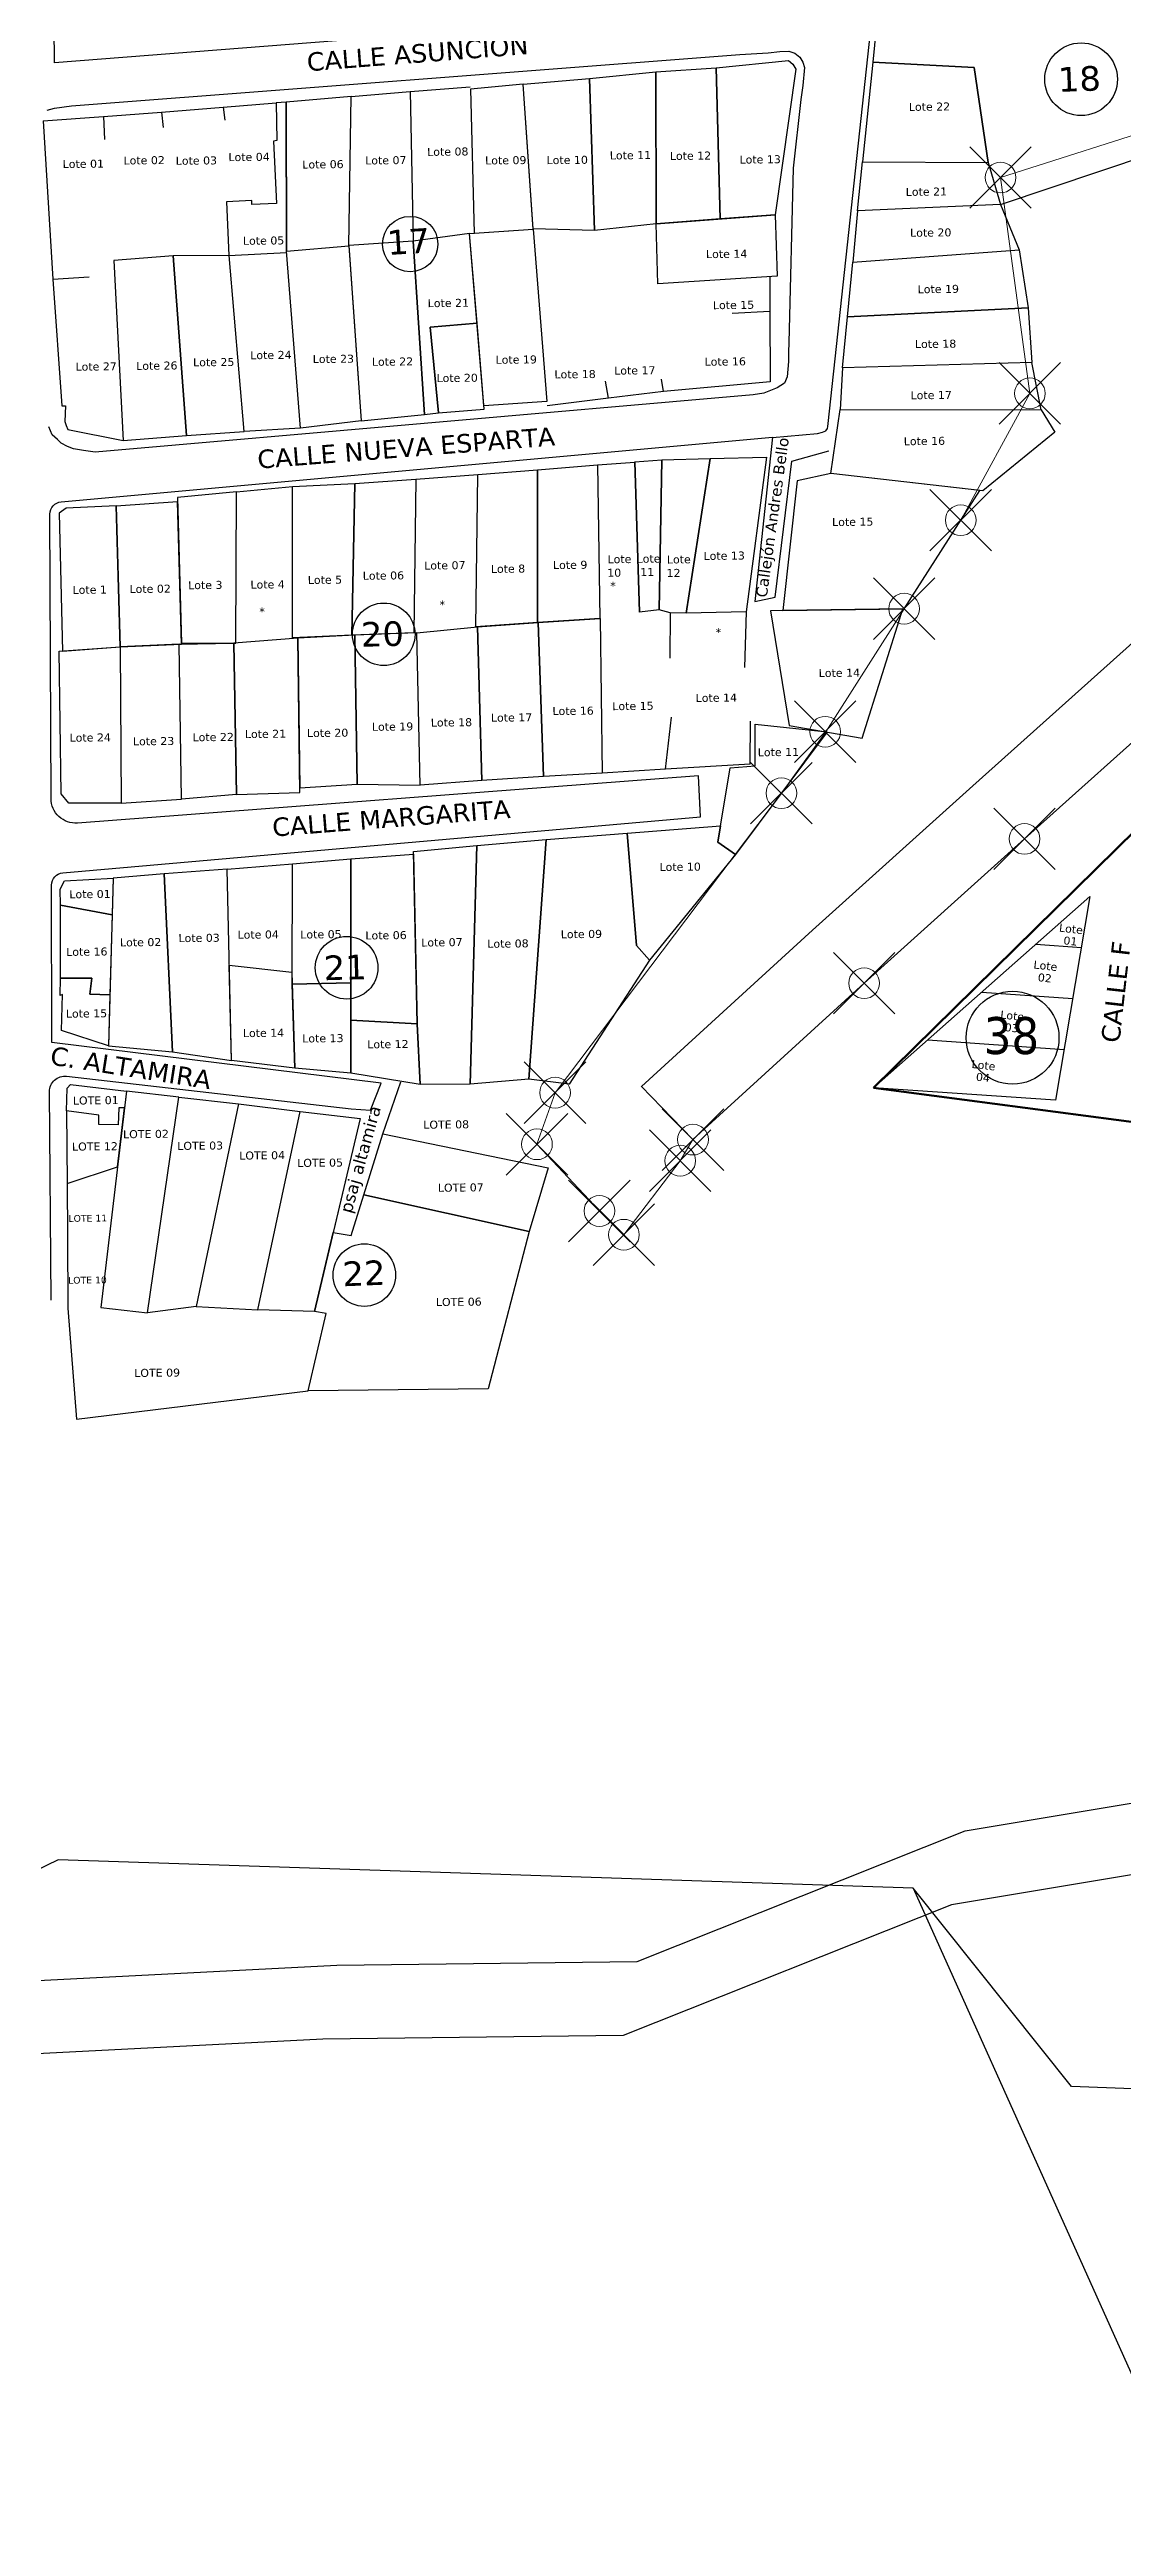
# Model space of a CAD drawing. Header units: metres. Extents: x 2 to 659295185, y -28 to 1124222152.
# Drawn here: x 659988.6 to 660163.1, y 1123626.6 to 1124026.7 of the extents above; entities that cross this region are included whole.
import ezdxf
from ezdxf.enums import TextEntityAlignment as Align

# ---------------------------------------------------------------- set-up
doc = ezdxf.new("R2010")
doc.units = ezdxf.units.M
doc.header["$MEASUREMENT"] = 0
doc.header["$PDMODE"] = 35
doc.header["$PDSIZE"] = 5
doc.layers.get('0').update_dxf_attribs({"linetype": 'CONTINUOUS'})
for name, color, linetype in [('CALLES', 1, 'CONTINUOUS'), ('División Parroquial', 130, 'CONTINUOUS'), ('MANZANA', 30, 'CONTINUOUS'), ('Numero de manzana', 6, 'CONTINUOUS'), ('PARCELA SL', 1, 'CONTINUOUS'), ('Parcelas', 140, 'CONTINUOUS'), ('texto', 255, 'CONTINUOUS')]:
    doc.layers.add(name, color=color, linetype=linetype)
doc.styles.add('ROMAN', font='verdana.ttf')
doc.styles.get("Standard").update_dxf_attribs({"font": 'tahoma.ttf'})

msp = doc.modelspace()

# ---------------------------------------------------------------- linework, layer by layer
at = {"color": 40, "lineweight": 70, "true_color": 0xf8d731}
for p, q in [((660122.6261, 1123857.9904), (660421.103, 1124151.5513)), ((660508, 1123807), (660122.6261, 1123857.9904))]:
    msp.add_line(p, q, dxfattribs=at)
at = {"layer": 'División Parroquial', "color": 1, "flags": 128}
for points in [[(659490.4773, 1123591.9806), (659581.33, 1123638.0713), (659633.1221, 1123653.5881), (659660.3664, 1123677.0533), (659699.7403, 1123679.3629), (659736.8054, 1123635.3918), (659787.7647, 1123656.2176), (659841.0411, 1123665.4757), (659904.5671, 1123706.8073), (659956.0788, 1123711.3464), (660035.3544, 1123715.3855), (660084.1863, 1123715.9954), (660137.5287, 1123737.2311), (660193.1221, 1123746.4892), (660251.0245, 1123737.2311), (660313.5692, 1123730.2925), (660359.8943, 1123730.2925), (660415.4878, 1123718.7149), (660478.8571, 1123664.8658), (660541.9791, 1123647.2094), (660568.3658, 1123600.6689)], [(660566.1134, 1123588.6674), (660539.7267, 1123635.208), (660476.6047, 1123652.8644), (660413.2354, 1123706.7134), (660357.6419, 1123718.291), (660311.3168, 1123718.291), (660248.7721, 1123725.2296), (660190.8697, 1123734.4878), (660135.2763, 1123725.2296), (660081.9339, 1123703.994), (660033.102, 1123703.3841), (659953.8265, 1123699.3449), (659902.3147, 1123694.8058), (659838.7887, 1123653.4742), (659785.5123, 1123644.2161), (659734.553, 1123623.3904), (659697.4879, 1123667.3614), (659658.114, 1123665.0519), (659630.8697, 1123641.5867), (659579.0776, 1123626.0698)]]:
    msp.add_lwpolyline(points, dxfattribs=at)
at = {"layer": 'MANZANA', "linetype": 'Continuous'}
for points in [[(660012.3534, 1124076.2004), (659989.179, 1124075.59), (659989.808, 1124128.89), (659992.925, 1124132.66), (659997.469, 1124134.28), (660123.978, 1124119.442), (660115.167, 1124034.343), (659989.486, 1124024.534), (659989.047, 1124071.53), (660020.4571, 1124070.1781)], [(660106.184, 1123963.6339), (660113.5075, 1123964.2962), (660114.3387, 1123964.5242), (660114.8602, 1123964.7196), (660115.121, 1123965.1105), (660115.1699, 1123965.4362), (660115.2188, 1123965.941), (660131.0549, 1124112.1595), (660132.0394, 1124113.4807), (660132.8597, 1124114.3549), (660133.7892, 1124114.8467), (660135.4843, 1124115.2838), (660143.0303, 1124114.6281), (660227.0447, 1124107.2109), (660228.8334, 1124107.0166), (660229.7666, 1124106.5892), (660230.1943, 1124105.9675), (660230.5054, 1124104.9572), (660230.3887, 1124103.0144), (660230.1857, 1124100.3794), (660223.0441, 1124051.7679), (660228.088, 1124052.2891), (660235.4379, 1124105.4836), (660235.8421, 1124106.0405)], [(659988.2872, 1124016.8339), (659989.5003, 1124017.1613), (659992.2269, 1124017.5438), (660100.8761, 1124025.877), (660105.4784, 1124026.1755), (660107.3592, 1124026.348), (660108.8616, 1124026.4346), (660109.8409, 1124026.0739), (660110.6612, 1124025.4452), (660111.1217, 1124024.6272), (660111.3786, 1124023.7404), (660111.1404, 1124020.8625), (660110.7939, 1124018.5688), (660109.5787, 1124007.4153), (660108.834, 1123979.0078), (660108.7669, 1123977.5612), (660108.7911, 1123976.012), (660108.5815, 1123973.5279), (660108.138, 1123972.4542), (660106.9378, 1123971.7213), (660106.9378, 1123971.7213), (660106.1502, 1123971.3969), (660104.8013, 1123970.8697), (660103.0717, 1123970.5728), (659996.0601, 1123961.2445), (659994.169, 1123961.5565), (659992.5549, 1123961.8224), (659991.57, 1123962.1585), (659990.5369, 1123962.7346), (659989.9584, 1123963.2994), (659989.1059, 1123964.0615), (659988.5675, 1123965.3617)]]:
    msp.add_lwpolyline(points, dxfattribs=at)
msp.add_lwpolyline([(659988.938, 1123823.457), (659988.6602, 1123857.3574, -0.45046031), (659991.4443, 1123859.8617), (660037.715, 1123854.566), (660040.828, 1123854.319), (660042.596, 1123858.725), (659989.039, 1123865.326), (659988.9905, 1123890.9115, -0.38931516), (659990.8154, 1123892.9077), (660094.493, 1123902.018), (660094.145, 1123908.653), (659993.213, 1123900.999, -0.43542327), (659988.9106, 1123904.9723), (659988.734, 1123951.1907, -0.38898616), (659990.5528, 1123953.1901), (660106.192, 1123963.709), (660103.347, 1123936.982), (660106.619, 1123937.699), (660109.362, 1123959.799), (660115.3349, 1123961.4796), (660115.3349, 1123961.4796)], format="xyb", dxfattribs=at)
at = {"layer": 'MANZANA'}
for points in [[(660600.9547, 1123533.8443), (660603.93, 1123591.7022), (660566.1975, 1123610.1082), (660520.1823, 1123647.8407), (660466.8046, 1123664.4062), (660362.8102, 1123711.3417), (660321.3965, 1123706.7402), (660299.3092, 1123690.1747), (660154.8214, 1123695.6966), (660129.0529, 1123727.9072), (659990.0869, 1123732.5087), (659929.3468, 1123703.059), (659870.4473, 1123693.856), (659750.8077, 1123654.2829), (659725.0392, 1123661.6453), (659644.0524, 1123668.0874), (659623.8057, 1123645.0798), (659624.726, 1123592.6225)], [(660129.0529, 1123727.9072), (660205.6042, 1123557.6481)]]:
    msp.add_lwpolyline(points, dxfattribs=at)
at = {"layer": 'Numero de manzana', "lineweight": -2}
for centre, radius in [((660156.3598, 1124021.8615), 5.9046), ((660047.2933, 1123995.0724), 4.5001), ((660042.9992, 1123931.6635), 5.0859), ((660036.9556, 1123877.4796), 5.0859), ((660145.2222, 1123866.1132), 7.5417), ((660039.8395, 1123827.547), 5.0859)]:
    msp.add_circle(centre, radius, dxfattribs=at)
at = {"layer": 'PARCELA SL', "color": 1, "linetype": 'Continuous'}
for p, q in [((660006.8912, 1124016.4964), (660016.9081, 1124017.3121)), ((660016.9081, 1124017.3121), (660025.4986, 1124018.0249)), ((660016.9081, 1124017.3121), (660017.1448, 1124015.2281)), ((660047.3023, 1124019.8489), (660057.0507, 1124020.6347)), ((659987.6114, 1124015.1043), (659997.4667, 1124015.8036)), ((659987.6114, 1124015.1043), (659989.2144, 1123989.3942)), ((659997.4667, 1124015.8036), (660006.8912, 1124016.4964)), ((659997.4667, 1124015.8036), (659997.5832, 1124012.0838)), ((660006.8912, 1124016.4964), (660007.1244, 1124013.9981)), ((660143.2617, 1124001.4967), (660146.2951, 1123994.1184)), ((660120.0129, 1124000.5035), (660119.2684, 1123992.1265)), ((659989.2144, 1123989.3942), (659995.1226, 1123989.7628)), ((659989.2144, 1123989.3942), (659990.6642, 1123968.7952)), ((660105.7829, 1123989.766), (660105.7354, 1123984.1362)), ((660105.7354, 1123984.1362), (660099.6407, 1123983.7873)), ((660105.7354, 1123984.1362), (660105.8049, 1123972.6865)), ((660079.5534, 1123970.0159), (660069.5489, 1123968.7849)), ((660079.5534, 1123970.0159), (660079.0622, 1123972.7851)), ((660088.4662, 1123971.1125), (660079.5534, 1123970.0159)), ((660088.4662, 1123971.1125), (660088.1434, 1123973.1068)), ((660105.8049, 1123972.6865), (660088.4662, 1123971.1125)), ((659990.6642, 1123968.7952), (659991.2742, 1123968.7917)), ((659991.2742, 1123968.7917), (659991.1652, 1123966.2541)), ((659991.1652, 1123966.2541), (659991.3592, 1123965.5919)), ((659991.3592, 1123965.5919), (659991.626, 1123964.9556)), ((659991.626, 1123964.9556), (660000.6223, 1123963.1793)), ((660029.4738, 1123965.1634), (660020.3214, 1123964.5955)), ((660048.2005, 1123956.8946), (660058.2822, 1123957.651)), ((660077.7481, 1123959.2265), (660083.7947, 1123959.6299)), ((660083.7909, 1123959.6832), (660084.573, 1123935.2658)), ((660019.0403, 1123954.8101), (660028.1397, 1123955.6704)), ((660089.5495, 1123935.1448), (660089.5166, 1123927.8125)), ((660101.9172, 1123935.3126), (660101.6173, 1123926.2599)), ((660019.0643, 1123905.6491), (660018.6399, 1123930.2054)), ((660088.8172, 1123909.7493), (660089.7841, 1123918.2005)), ((660102.5718, 1123910.5849), (660102.5937, 1123917.541)), ((660088.8172, 1123909.7493), (660078.5261, 1123909.1241)), ((660102.5718, 1123910.5849), (660088.8172, 1123909.7493)), ((660017.5458, 1123893.5037), (660028.1598, 1123894.3786)), ((660042.854, 1123850.479), (660045.7811, 1123858.9686)), ((660019.3619, 1123855.3699), (660029.3834, 1123854.1123)), ((659991.5239, 1123842.4317), (659991.5778, 1123833.9319)), ((659991.5778, 1123833.9319), (659991.6525, 1123822.1721)), ((659991.6525, 1123822.1721), (659993.0359, 1123804.1251)), ((660012.5103, 1123822.435), (660022.5247, 1123821.9147)), ((659993.0359, 1123804.1251), (660030.6976, 1123808.7295))]:
    msp.add_line(p, q, dxfattribs=at)
at = {"layer": 'Parcelas', "lineweight": -2}
for p, q in [((660123.3902, 1124033.4709), (660122.4804, 1124024.6376)), ((660065.6876, 1124021.0396), (660076.4681, 1124021.9626)), ((660076.4681, 1124021.9626), (660087.2319, 1124023.0641)), ((660077.282, 1123997.256), (660076.4681, 1124021.9626)), ((660076.4681, 1124021.9626), (660077.282, 1123997.256)), ((660087.2319, 1124023.0641), (660097.0315, 1124023.6971)), ((660087.2708, 1123998.3641), (660087.2319, 1124023.0641)), ((660087.2319, 1124023.0641), (660087.2708, 1123998.3641)), ((660097.0315, 1124023.6971), (660097.6899, 1123999.166)), ((660097.0324, 1124023.6971), (660108.7696, 1124024.9122)), ((660097.6899, 1123999.166), (660097.0324, 1124023.6971)), ((660109.9819, 1124023.4871), (660106.6351, 1123999.8327)), ((660108.7696, 1124024.9122), (660109.5018, 1124024.3069)), ((660109.5018, 1124024.3069), (660109.9819, 1124023.4871)), ((660122.4804, 1124024.6376), (660120.806, 1124008.4641)), ((660122.4804, 1124024.6376), (660138.9575, 1124023.7684)), ((660138.9575, 1124023.7684), (660122.4804, 1124024.6376)), ((660138.9575, 1124023.7684), (660141.2556, 1124008.3386)), ((660141.2556, 1124008.3386), (660138.9575, 1124023.7684)), ((660027.1129, 1124018.1607), (660025.4986, 1124018.0249)), ((660025.4986, 1124018.0249), (660025.6365, 1124011.9064)), ((660037.6736, 1124019.0718), (660027.1129, 1124018.1607)), ((660027.1129, 1124018.1607), (660027.203, 1123993.9309)), ((660027.2038, 1123993.7109), (660027.1129, 1124018.1607)), ((660037.3388, 1123994.7641), (660037.6736, 1124019.0718)), ((660037.3399, 1123994.8441), (660037.6736, 1124019.0718)), ((660037.6736, 1124019.0718), (660047.3023, 1124019.8489)), ((660047.3023, 1124019.8489), (660047.7651, 1123995.5633)), ((660065.6876, 1124021.0396), (660057.0732, 1124020.2554)), ((660057.0732, 1124020.2554), (660057.6802, 1123996.8632)), ((660067.2862, 1123997.5439), (660065.6876, 1124021.0396)), ((660067.2889, 1123997.504), (660065.6876, 1124021.0396)), ((660025.6365, 1124011.9064), (660025.0725, 1124011.771)), ((660025.0725, 1124011.771), (660025.5633, 1124001.6629)), ((660143.2617, 1124001.4967), (660167.6667, 1124009.7101)), ((660120.0129, 1124000.5035), (660120.806, 1124008.4641)), ((660120.806, 1124008.4641), (660141.2556, 1124008.3386)), ((660120.806, 1124008.4641), (660141.2556, 1124008.3386)), ((660141.2556, 1124008.3386), (660143.2617, 1124001.4967)), ((660141.2556, 1124008.3386), (660143.2617, 1124001.4967)), ((660021.5464, 1124002.1717), (660017.4236, 1124001.9287)), ((660017.4236, 1124001.9287), (660017.8362, 1123993.2285)), ((660021.5486, 1124001.5317), (660021.5464, 1124002.1717)), ((660025.5633, 1124001.6629), (660021.5486, 1124001.5317)), ((660143.2617, 1124001.4967), (660120.0129, 1124000.5035)), ((660056.9621, 1123996.8123), (660067.2889, 1123997.504)), ((660057.6802, 1123996.8632), (660067.2889, 1123997.504)), ((660077.282, 1123997.256), (660067.2862, 1123997.5439)), ((660067.2889, 1123997.504), (660069.516, 1123969.4723)), ((660087.2708, 1123998.3641), (660077.282, 1123997.256)), ((660087.2708, 1123998.3641), (660106.6351, 1123999.8327)), ((660097.6899, 1123999.166), (660087.2708, 1123998.3641)), ((660087.5478, 1123988.638), (660087.2708, 1123998.3641)), ((660106.6351, 1123999.8327), (660097.6899, 1123999.166)), ((660106.6351, 1123999.8327), (660106.9307, 1123989.837)), ((660017.8362, 1123993.2285), (660027.2038, 1123993.7109)), ((660027.203, 1123993.9309), (660037.3388, 1123994.7641)), ((660027.203, 1123993.9309), (660037.3388, 1123994.7641)), ((660029.4738, 1123965.1634), (660027.203, 1123993.9309)), ((660037.3388, 1123994.7641), (660039.3346, 1123966.3341)), ((660047.7764, 1123995.5648), (660037.3399, 1123994.8441)), ((660047.7651, 1123995.5633), (660037.3399, 1123994.8441)), ((660037.3399, 1123994.8441), (660039.3346, 1123966.3341)), ((660056.9621, 1123996.8123), (660047.7764, 1123995.5648)), ((660049.622, 1123967.3752), (660047.7764, 1123995.5648)), ((660047.7764, 1123995.5648), (660049.622, 1123967.3752)), ((660058.1701, 1123982.2022), (660056.9621, 1123996.8123)), ((660059.2776, 1123968.8079), (660056.9621, 1123996.8123)), ((660119.2684, 1123992.1265), (660146.2951, 1123994.1184)), ((660146.2951, 1123994.1184), (660147.7405, 1123984.729)), ((660008.7557, 1123993.1455), (659999.1232, 1123992.4209)), ((659999.1232, 1123992.4209), (660000.6223, 1123963.1793)), ((660017.8553, 1123993.2295), (660008.7557, 1123993.1455)), ((660008.7557, 1123993.1455), (660010.9438, 1123963.9474)), ((660010.9438, 1123963.9474), (660008.7557, 1123993.1455)), ((660020.3214, 1123964.5955), (660017.8553, 1123993.2295)), ((660106.9307, 1123989.837), (660087.5478, 1123988.638)), ((660118.3983, 1123983.239), (660119.2684, 1123992.1265)), ((660050.5574, 1123981.5562), (660058.1701, 1123982.2022)), ((660058.1701, 1123982.2022), (660050.5574, 1123981.5562)), ((660051.8817, 1123967.6793), (660050.5574, 1123981.5562)), ((660050.5574, 1123981.5562), (660051.8817, 1123967.6793)), ((660059.3198, 1123968.2495), (660058.1701, 1123982.2022)), ((660117.5593, 1123974.9513), (660118.3983, 1123983.239)), ((660147.7405, 1123984.729), (660118.3983, 1123983.239)), ((660118.3983, 1123983.239), (660147.7405, 1123984.729)), ((660147.7405, 1123984.729), (660148.3474, 1123975.8096)), ((660117.5593, 1123974.9513), (660117.1859, 1123968.2017)), ((660148.3474, 1123975.8096), (660117.5593, 1123974.9513)), ((660148.3474, 1123975.8096), (660117.5593, 1123974.9513)), ((660149.8858, 1123968.1628), (660148.3474, 1123975.8096)), ((660069.516, 1123969.4723), (660059.2776, 1123968.8079)), ((660039.3346, 1123966.3341), (660029.4738, 1123965.1634)), ((660039.3346, 1123966.3341), (660049.622, 1123967.3752)), ((660049.622, 1123967.3752), (660051.8817, 1123967.6793)), ((660051.8817, 1123967.6793), (660059.3198, 1123968.2495)), ((660115.6595, 1123957.793), (660117.1859, 1123968.2017)), ((660117.1859, 1123968.2017), (660149.8858, 1123968.1628)), ((660117.1859, 1123968.2017), (660149.8858, 1123968.1628)), ((660149.8858, 1123968.1628), (660152.0971, 1123964.4983)), ((660000.6223, 1123963.1793), (660010.9438, 1123963.9474)), ((660010.9438, 1123963.9474), (660020.3214, 1123964.5955)), ((660152.0971, 1123964.4983), (660140.3986, 1123954.9666)), ((660057.9681, 1123932.853), (660058.2822, 1123957.651)), ((660058.2817, 1123957.6566), (660068.005, 1123958.378)), ((660068.005, 1123958.378), (660077.7481, 1123959.2265)), ((660068.0105, 1123933.598), (660068.005, 1123958.378)), ((660068.005, 1123958.378), (660068.0105, 1123933.598)), ((660077.7481, 1123959.2265), (660078.1096, 1123934.2491)), ((660083.7909, 1123959.6832), (660088.2282, 1123960.0187)), ((660084.573, 1123935.2658), (660083.7909, 1123959.6832)), ((660087.7933, 1123935.6225), (660088.2282, 1123960.0187)), ((660088.2282, 1123960.0187), (660087.7933, 1123935.6225)), ((660088.2282, 1123960.0187), (660096.0451, 1123960.2408)), ((660092.1493, 1123935.111), (660096.0451, 1123960.2408)), ((660096.0451, 1123960.2408), (660092.1493, 1123935.111)), ((660096.0451, 1123960.2408), (660105.1929, 1123960.44)), ((660105.1929, 1123960.44), (660101.9172, 1123935.3126)), ((660115.6595, 1123957.793), (660110.1799, 1123956.6289)), ((660140.3986, 1123954.9666), (660115.6595, 1123957.793)), ((660139.8819, 1123955.0256), (660115.6595, 1123957.793)), ((660019.0403, 1123954.8101), (660009.463, 1123953.9046)), ((660009.463, 1123953.9046), (660010.1365, 1123930.2242)), ((660018.9264, 1123930.2104), (660019.0403, 1123954.8101)), ((660028.1383, 1123931.0704), (660028.1397, 1123955.6704)), ((660028.1397, 1123955.6704), (660038.3083, 1123956.1525)), ((660037.7979, 1123931.5178), (660038.3083, 1123956.1525)), ((660038.3083, 1123956.1525), (660037.7979, 1123931.5178)), ((660038.3083, 1123956.1525), (660048.2005, 1123956.8946)), ((660048.2005, 1123956.8946), (660047.8912, 1123931.8865)), ((660110.1799, 1123956.6289), (660107.8561, 1123935.533)), ((660127.5839, 1123935.8267), (660139.8819, 1123955.0256)), ((659991.3924, 1123952.1555), (659990.2165, 1123951.3594)), ((659990.2165, 1123951.3594), (659990.7854, 1123928.9467)), ((659999.472, 1123952.5657), (659991.3924, 1123952.1555)), ((660000.1308, 1123929.6251), (659999.472, 1123952.5657)), ((660009.484, 1123953.1649), (659999.4778, 1123952.4758)), ((659999.4778, 1123952.4758), (660000.1308, 1123929.6251)), ((660010.1407, 1123930.0743), (660009.484, 1123953.1649)), ((660068.0105, 1123933.598), (660057.9681, 1123932.853)), ((660058.2377, 1123932.873), (660068.1007, 1123933.6038)), ((660078.1096, 1123934.2491), (660068.0105, 1123933.598)), ((660068.1007, 1123933.6038), (660078.1799, 1123934.2517)), ((660068.954, 1123908.5384), (660068.1007, 1123933.6038)), ((660068.1007, 1123933.6038), (660068.954, 1123908.5384)), ((660078.1799, 1123934.2517), (660078.5261, 1123909.1241)), ((660087.7933, 1123935.6225), (660084.573, 1123935.2658)), ((660089.5495, 1123935.1448), (660087.7933, 1123935.6225)), ((660092.1493, 1123935.111), (660089.5495, 1123935.1448)), ((660101.9172, 1123935.3126), (660092.1493, 1123935.111)), ((660107.8561, 1123935.533), (660105.8774, 1123935.4596)), ((660105.8774, 1123935.4596), (660108.9114, 1123916.825)), ((660107.8561, 1123935.533), (660127.5839, 1123935.8267)), ((660127.4039, 1123935.824), (660107.8561, 1123935.533)), ((660120.7917, 1123914.8097), (660127.4039, 1123935.824)), ((659990.2468, 1123928.9076), (660000.1308, 1123929.6251)), ((659990.7854, 1123928.9467), (660000.1308, 1123929.6251)), ((660009.7411, 1123930.0596), (660000.1307, 1123929.6284)), ((660000.1307, 1123929.6284), (660000.3079, 1123904.249)), ((660000.1308, 1123929.6251), (660010.1407, 1123930.0743)), ((660000.1308, 1123929.6251), (660000.308, 1123904.2458)), ((660009.7411, 1123930.0563), (660018.6399, 1123930.2054)), ((660010.1282, 1123904.8726), (660009.7411, 1123930.0596)), ((660010.1282, 1123904.8693), (660009.7411, 1123930.0563)), ((660010.1365, 1123930.2242), (660018.9264, 1123930.2104)), ((660029.0444, 1123931.0557), (660018.6399, 1123930.2054)), ((660018.6399, 1123930.2054), (660019.0643, 1123905.6491)), ((660018.6399, 1123930.2054), (660019.0643, 1123905.6491)), ((660037.7979, 1123931.5178), (660028.1383, 1123931.0704)), ((660038.2919, 1123931.5358), (660029.0444, 1123931.0557)), ((660029.339, 1123905.9774), (660029.0444, 1123931.0557)), ((660029.0444, 1123931.0557), (660029.3303, 1123906.7174)), ((660047.8912, 1123931.8865), (660037.7979, 1123931.5178)), ((660048.3852, 1123931.9046), (660038.2919, 1123931.5358)), ((660038.2919, 1123931.5358), (660038.6829, 1123907.2889)), ((660038.6829, 1123907.2889), (660038.2919, 1123931.5358)), ((660048.3852, 1123931.9046), (660058.2377, 1123932.873)), ((660048.9421, 1123907.1608), (660048.3852, 1123931.9046)), ((660048.9421, 1123907.1608), (660048.3852, 1123931.9046)), ((660058.9223, 1123907.9324), (660058.2377, 1123932.873)), ((660058.2377, 1123932.873), (660058.9223, 1123907.9324)), ((659990.5464, 1123905.7295), (659990.2468, 1123928.9076)), ((660115.0843, 1123915.7976), (660100.2001, 1123895.8857)), ((660103.348, 1123910.2697), (660103.3531, 1123917.0697)), ((660103.3531, 1123917.0697), (660115.0843, 1123915.7976)), ((660108.9114, 1123916.825), (660120.7917, 1123914.8097)), ((660097.3203, 1123897.8748), (660099.2988, 1123909.9741)), ((660099.2988, 1123909.9741), (660103.348, 1123910.2697)), ((659991.8281, 1123904.2071), (659990.5464, 1123905.7295)), ((660019.0643, 1123905.6491), (660010.1282, 1123904.8693)), ((660019.0643, 1123905.6491), (660029.339, 1123905.9774)), ((660029.3303, 1123906.7174), (660038.6829, 1123907.2889)), ((660038.6829, 1123907.2889), (660048.9421, 1123907.1608)), ((660058.9223, 1123907.9324), (660048.9421, 1123907.1608)), ((660068.954, 1123908.5384), (660058.9223, 1123907.9324)), ((660078.5261, 1123909.1241), (660068.954, 1123908.5384)), ((660000.308, 1123904.2458), (659991.8281, 1123904.2071)), ((660000.3079, 1123904.249), (660010.1282, 1123904.8726)), ((660047.8078, 1123896.3526), (660058.1279, 1123897.3687)), ((660057.0342, 1123858.5841), (660058.1279, 1123897.3687)), ((660058.1279, 1123897.3687), (660057.0342, 1123858.5841)), ((660058.1279, 1123897.3687), (660069.3791, 1123898.3043)), ((660066.6009, 1123859.3833), (660069.3791, 1123898.3043)), ((660069.3791, 1123898.3043), (660066.6009, 1123859.3833)), ((660069.3791, 1123898.3043), (660082.549, 1123899.3326)), ((660082.549, 1123899.3326), (660097.7528, 1123900.5197)), ((660084.099, 1123881.0983), (660082.549, 1123899.3326)), ((660082.549, 1123899.3326), (660084.099, 1123881.0983)), ((660097.7528, 1123900.5197), (660097.3203, 1123897.8748)), ((660097.3203, 1123897.8748), (660100.2001, 1123895.8857)), ((660100.2001, 1123895.8857), (660097.3203, 1123897.8748)), ((660017.5458, 1123893.5037), (660007.2845, 1123892.7358)), ((660018.222, 1123862.4111), (660017.5458, 1123893.5037)), ((660028.1355, 1123874.8186), (660028.1598, 1123894.3786)), ((660028.1598, 1123894.3786), (660037.6454, 1123895.1871)), ((660037.6454, 1123895.1871), (660047.8166, 1123895.9527)), ((660037.6454, 1123895.1871), (660037.673, 1123875.0371)), ((660037.673, 1123875.0371), (660037.6454, 1123895.1871)), ((660048.4558, 1123868.37), (660047.8078, 1123896.3526)), ((660047.8166, 1123895.9527), (660048.4558, 1123868.37)), ((660100.2001, 1123895.8857), (660086.2216, 1123878.7037)), ((659990.4214, 1123890.2668), (659991.0749, 1123891.6059)), ((659990.4392, 1123887.666), (659990.4214, 1123890.2668)), ((659991.0749, 1123891.6059), (659999.0116, 1123892.0656)), ((659999.0116, 1123892.0656), (659998.2703, 1123864.7757)), ((659999.0116, 1123892.0656), (659998.8487, 1123886.0678)), ((660007.2845, 1123892.7358), (659999.0116, 1123892.0656)), ((660008.6783, 1123863.8394), (660007.2845, 1123892.7358)), ((660007.2845, 1123892.7358), (660008.6783, 1123863.8394)), ((659990.4623, 1123875.7861), (659990.4392, 1123887.666)), ((659990.4392, 1123887.666), (659998.8487, 1123886.0678)), ((659998.8487, 1123886.0678), (659990.4392, 1123887.666)), ((659998.8487, 1123886.0678), (659998.4957, 1123873.0726)), ((660017.885, 1123877.9074), (660028.0736, 1123876.7876)), ((660018.222, 1123862.4111), (660017.885, 1123877.9074)), ((660086.2216, 1123878.7037), (660073.1619, 1123858.5799)), ((660086.2216, 1123878.7037), (660084.099, 1123881.0983)), ((660084.099, 1123881.0983), (660086.2216, 1123878.7037)), ((659990.3832, 1123872.9472), (659990.4623, 1123875.7861)), ((659990.4623, 1123875.7861), (659995.5223, 1123875.8035)), ((659995.5223, 1123875.8035), (659990.4623, 1123875.7861)), ((659995.5223, 1123875.8035), (659995.2286, 1123873.2101)), ((659995.2286, 1123873.2101), (659995.5223, 1123875.8035)), ((659995.2286, 1123873.2101), (659998.4957, 1123873.0726)), ((659998.4957, 1123873.0726), (659995.2286, 1123873.2101)), ((660028.0736, 1123876.7876), (660028.5648, 1123861.1453)), ((660028.1355, 1123874.8186), (660037.673, 1123875.0371)), ((660037.673, 1123875.0371), (660028.1355, 1123874.8186)), ((660028.5648, 1123861.1453), (660028.1355, 1123874.8186)), ((660037.673, 1123875.0371), (660037.6206, 1123860.3572)), ((660037.6512, 1123868.9471), (660037.673, 1123875.0371)), ((659990.8001, 1123873.1416), (659990.3832, 1123872.9472)), ((659990.586, 1123867.3055), (659990.8001, 1123873.1416)), ((659998.4957, 1123873.0726), (659998.2703, 1123864.7757)), ((660042.596, 1123858.725), (659989.039, 1123865.326)), ((659998.2703, 1123864.7757), (659990.586, 1123867.3055)), ((660037.6206, 1123860.3572), (660037.6512, 1123868.9471)), ((660037.6512, 1123868.9471), (660048.4558, 1123868.37)), ((660048.4558, 1123868.37), (660037.6512, 1123868.9471)), ((660048.4558, 1123868.37), (660048.9344, 1123858.5316)), ((660048.9344, 1123858.5316), (660048.4558, 1123868.37)), ((659998.2703, 1123864.7757), (660008.6783, 1123863.8394)), ((660008.6783, 1123863.8394), (660018.222, 1123862.4111)), ((660028.5648, 1123861.1453), (660018.222, 1123862.4111)), ((659991.4489, 1123854.2415), (659991.5499, 1123857.9101)), ((659991.5499, 1123857.9101), (659992.0594, 1123858.4874)), ((659992.0594, 1123858.4874), (660001.1809, 1123857.453)), ((660001.1809, 1123857.453), (659996.9913, 1123822.3018)), ((660001.1809, 1123857.453), (660000.8566, 1123854.7322)), ((660009.6853, 1123856.4786), (660001.1809, 1123857.453)), ((660037.6206, 1123860.3572), (660028.5648, 1123861.1453)), ((660048.9344, 1123858.5316), (660037.6206, 1123860.3572)), ((660040.828, 1123854.319), (660042.596, 1123858.725)), ((660040.828, 1123854.319), (660042.596, 1123858.725)), ((660057.0342, 1123858.5841), (660048.9344, 1123858.5316)), ((660066.6009, 1123859.3833), (660057.0342, 1123858.5841)), ((660073.1619, 1123858.5799), (660066.6009, 1123859.3833)), ((659996.7042, 1123853.5546), (659991.4489, 1123854.2415)), ((659996.7042, 1123853.5546), (659991.4489, 1123854.2415)), ((659991.4489, 1123854.2415), (659991.5239, 1123842.4317)), ((659996.7042, 1123851.9946), (659996.7042, 1123853.5546)), ((659996.7042, 1123851.9946), (659996.7042, 1123853.5546)), ((659999.7146, 1123845.15), (660000.8566, 1123854.7322)), ((659999.9067, 1123854.7181), (659999.8041, 1123851.98)), ((659999.9067, 1123854.7181), (659999.8041, 1123851.98)), ((660000.8566, 1123854.7322), (659999.9067, 1123854.7181)), ((660000.8566, 1123854.7322), (659999.9067, 1123854.7181)), ((660004.5777, 1123821.3984), (660009.6853, 1123856.4786)), ((660004.5777, 1123821.3984), (660009.6853, 1123856.4786)), ((660009.6853, 1123856.4786), (660019.3619, 1123855.3699)), ((660019.3619, 1123855.3699), (660012.5103, 1123822.435)), ((660022.5247, 1123821.9147), (660029.3834, 1123854.1123)), ((660029.3834, 1123854.1123), (660039.1462, 1123852.9651)), ((660037.715, 1123854.566), (660040.828, 1123854.319)), ((659999.8041, 1123851.98), (659996.7042, 1123851.9946)), ((659999.8041, 1123851.98), (659996.7042, 1123851.9946)), ((660039.1462, 1123852.9651), (660031.7204, 1123821.633)), ((660039.1462, 1123852.9651), (660034.7645, 1123834.4772)), ((660037.7176, 1123833.9486), (660042.854, 1123850.479)), ((660039.771, 1123840.557), (660042.854, 1123850.479)), ((660042.854, 1123850.479), (660069.7095, 1123844.944)), ((659991.5239, 1123842.4317), (659999.7146, 1123845.15)), ((660069.7095, 1123844.944), (660066.645, 1123834.6296)), ((660037.7176, 1123833.9486), (660039.771, 1123840.557)), ((660039.771, 1123840.557), (660066.645, 1123834.6296)), ((660066.645, 1123834.6296), (660039.771, 1123840.557)), ((660031.7204, 1123821.633), (660034.7645, 1123834.4772)), ((660034.7645, 1123834.4772), (660037.7176, 1123833.9486)), ((660034.7645, 1123834.4772), (660037.7176, 1123833.9486)), ((660066.645, 1123834.6296), (660059.9955, 1123809.0807)), ((659996.9913, 1123822.3018), (660004.5777, 1123821.3984)), ((660012.5103, 1123822.435), (660004.5777, 1123821.3984)), ((660031.7204, 1123821.633), (660022.5247, 1123821.9147)), ((660030.6976, 1123808.7295), (660033.6399, 1123821.2894)), ((660033.6399, 1123821.2894), (660031.7204, 1123821.633)), ((660059.9955, 1123809.0807), (660030.6976, 1123808.7295))]:
    msp.add_line(p, q, dxfattribs=at)
at = {"layer": 'Parcelas', "lineweight": -3}
for p, q in [((660122.6261, 1123857.9904), (660157.7947, 1123889.0809)), ((660157.7947, 1123889.0809), (660152.2055, 1123855.9409)), ((660149.0025, 1123881.3082), (660156.3964, 1123880.79)), ((660140.2104, 1123873.5356), (660154.9995, 1123872.507)), ((660131.4182, 1123865.763), (660153.6025, 1123864.2239)), ((660152.2055, 1123855.9409), (660122.6261, 1123857.9904))]:
    msp.add_line(p, q, dxfattribs=at)
at = {"layer": 'texto', "lineweight": 0}
for p, q in [((660143.2617, 1124005.8887), (660172.952, 1124015.343)), ((660148.0333, 1123970.8148), (660143.2617, 1124005.8887)), ((660136.7929, 1123950.2033), (660148.0333, 1123970.8148)), ((660200.7528, 1123962.5573), (660138.7778, 1123907.0446)), ((660209.1412, 1123953.9349), (660147.1662, 1123898.4222)), ((660127.5839, 1123935.8267), (660136.7929, 1123950.2033)), ((660114.8515, 1123915.8174), (660127.5839, 1123935.8267)), ((660107.6422, 1123905.8417), (660114.8515, 1123915.8174)), ((660070.8493, 1123857.1837), (660107.6422, 1123905.8417)), ((660138.7778, 1123907.0446), (660112.7043, 1123883.5901)), ((660147.1662, 1123898.4222), (660121.0927, 1123874.9677)), ((660112.7043, 1123883.5901), (660084.8749, 1123858.1785)), ((660121.0927, 1123874.9677), (660093.2633, 1123849.5561)), ((660093.2633, 1123849.5561), (660084.867, 1123858.214)), ((660067.8992, 1123848.8001), (660070.8493, 1123857.1837)), ((660093.2633, 1123849.5561), (660091.1891, 1123846.1279)), ((660078.0572, 1123837.9608), (660067.8992, 1123848.8001)), ((660091.1891, 1123846.1279), (660082.0272, 1123834.1005)), ((660082.0272, 1123834.1005), (660078.0572, 1123837.9608))]:
    msp.add_line(p, q, dxfattribs=at)
for p in [(660143.2617, 1124005.8887), (660148.0333, 1123970.8148), (660136.7929, 1123950.2033), (660127.5839, 1123935.8267), (660114.7623, 1123915.8325), (660107.6422, 1123905.8417), (660107.6422, 1123905.8417), (660107.6422, 1123905.8417), (660147.1662, 1123898.4222), (660121.0927, 1123874.9677), (660070.8493, 1123857.1837), (660067.8992, 1123848.8001), (660093.2633, 1123849.5561), (660091.1891, 1123846.1279), (660078.0572, 1123837.9608), (660082.0272, 1123834.1005)]:
    msp.add_point(p, dxfattribs=at)

# ---------------------------------------------------------------- texts
at = {"layer": 'CALLES', "color": 0, "style": 'ROMAN'}
for s, rotation, p in [('CALLE ASUNCIÓN', 4.487754, (660048.458, 1124026.428)), ('CALLE NUEVA ESPARTA', 4.487754, (660046.6348, 1123961.9636)), ('CALLE MARGARITA', 4.487754, (660044.2122, 1123901.795)), ('C. ALTAMIRA', 351.18591, (660001.8838, 1123861.2358))]:
    msp.add_text(s, height=3, rotation=rotation, dxfattribs=at).set_placement(p, align=Align.MIDDLE)
msp.add_text('CALLE F', height=3, rotation=83.53903, dxfattribs=at).set_placement((660162.57, 1123865.1658))
at = {"layer": 'Numero de manzana', "lineweight": -2, "style": 'ROMAN'}
for s, rotation, p in [('18', 2.2002, (660152.6567, 1124019.7945)), ('17', 3.491535, (660043.6457, 1123993.2958)), ('20', 1.574694, (660039.3376, 1123929.6309)), ('21', 1.574694, (660033.294, 1123875.4471)), ('22', 2.2002, (660036.3634, 1123825.7178))]:
    msp.add_text(s, height=4, rotation=rotation, dxfattribs=at).set_placement(p)
at = {"layer": 'Numero de manzana', "lineweight": -2}
msp.add_text('38', height=6, dxfattribs=at).set_placement((660140.527, 1123863.469))
at = {"layer": 'Parcelas', "lineweight": -2, "style": 'ROMAN'}
for s, height, rotation, p in [('Lote 22', 1.3, 0.620217, (660128.3632, 1124016.7176)), ('Lote 02', 1.3, 0.620217, (660000.7021, 1124008.0015)), ('Lote 03', 1.3, 0.620217, (660009.1857, 1124007.958)), ('Lote 04', 1.3, 0.620217, (660017.75, 1124008.5444)), ('Lote 07', 1.3, 0.620217, (660039.9803, 1124008.0064)), ('Lote 08', 1.3, 0.620217, (660050.0512, 1124009.4092)), ('Lote 09', 1.3, 0.620217, (660059.4765, 1124008.0066)), ('Lote 10', 1.3, 0.620217, (660069.4769, 1124008.0573)), ('Lote 11', 1.3, 0.620217, (660079.7437, 1124008.8231)), ('Lote 12', 1.3, 0.620217, (660089.5107, 1124008.7438)), ('Lote 13', 1.3, 0.620217, (660100.8334, 1124008.1436)), ('Lote 01', 1.3, 0.620217, (659990.8093, 1124007.4283)), ('Lote 06', 1.3, 0.620217, (660029.7685, 1124007.3473)), ('Lote 21', 1.3, 0.620217, (660127.8549, 1124002.9037)), ('Lote 20', 1.3, 0.620217, (660128.5609, 1123996.2601)), ('Lote 05', 1.3, 0.620217, (660020.1168, 1123994.9524)), ('Lote 14', 1.3, 0.620217, (660095.3892, 1123992.7886)), ('Lote 21', 1.3, 0.620217, (660050.1472, 1123984.8202)), ('Lote 15', 1.3, 0.620217, (660096.5154, 1123984.4927)), ('Lote 19', 1.3, 0.620217, (660129.7965, 1123987.0847)), ('Lote 24', 1.3, 0.620217, (660021.3074, 1123976.3598)), ('Lote 18', 1.3, 0.620217, (660129.3543, 1123978.1744)), ('Lote 27', 1.3, 0.620217, (659992.8902, 1123974.4936)), ('Lote 26', 1.3, 0.620217, (660002.76, 1123974.6323)), ('Lote 25', 1.3, 0.620217, (660012.0048, 1123975.2031)), ('Lote 23', 1.3, 0.620217, (660031.4572, 1123975.7358)), ('Lote 22', 1.3, 0.620217, (660041.071, 1123975.2922)), ('Lote 20', 1.3, 0.620217, (660051.5789, 1123972.6405)), ('Lote 19', 1.3, 0.620217, (660061.186, 1123975.6163)), ('Lote 18', 1.3, 0.620217, (660070.7465, 1123973.2401)), ('Lote 17', 1.3, 0.620217, (660080.4563, 1123973.8583)), ('Lote 16', 1.3, 0.620217, (660095.1615, 1123975.2999)), ('Lote 17', 1.3, 0.620217, (660128.6446, 1123969.8473)), ('Lote 16', 1.3, 0.620217, (660127.5333, 1123962.3861)), ('Lote 15', 1.3, 0.620217, (660115.8802, 1123949.2555)), ('*', 1.3, 0.620217, (660079.8195, 1123938.8882)), ('*', 1.3, 0.620217, (660022.7822, 1123934.6958)), ('*', 1.3, 0.620217, (660052.0719, 1123935.8316)), ('*', 1.3, 0.620217, (660096.9699, 1123931.3366)), ('Lote 14', 1.3, 0.620217, (660113.7078, 1123924.717)), ('Lote', 1.3, 353.657361, (660152.7199, 1123883.3633)), ('01', 1.3, 353.657361, (660153.426, 1123881.3084)), ('Lote', 1.3, 353.657361, (660148.5627, 1123877.3696)), ('02', 1.3, 353.657361, (660149.2689, 1123875.3147)), ('Lote', 1.3, 353.657361, (660143.1708, 1123869.2588)), ('03', 1.3, 353.657361, (660143.8769, 1123867.2039)), ('Lote', 1.3, 353.657361, (660138.506, 1123861.2086)), ('04', 1.3, 353.657361, (660139.2121, 1123859.1537)), ('LOTE 01', 1.3, 0.620217, (659992.4623, 1123855.2455)), ('LOTE 02', 1.3, 0.620217, (660000.6247, 1123849.7782)), ('LOTE 03', 1.3, 0.620217, (660009.4358, 1123847.8786)), ('LOTE 08', 1.3, 0.620217, (660049.4267, 1123851.32)), ('LOTE 12', 1.3, 0.620217, (659992.3277, 1123847.7636)), ('LOTE 04', 1.3, 0.620217, (660019.509, 1123846.3038)), ('LOTE 05', 1.3, 0.620217, (660028.9294, 1123845.109)), ('LOTE 07', 1.3, 0.620217, (660051.7995, 1123841.0785)), ('LOTE 11', 1.1, 0.620217, (659991.7399, 1123836.1899)), ('LOTE 10', 1.1, 0.620217, (659991.6815, 1123826.142)), ('LOTE 06', 1.3, 0.620217, (660051.472, 1123822.5053)), ('LOTE 09', 1.3, 0.620217, (660002.4397, 1123810.9812))]:
    msp.add_text(s, height=height, rotation=rotation, dxfattribs=at).set_placement(p)
for s, height, rotation, p in [('Callejón Andres Bello', 1.8, 82.061531, (660106.3386, 1123950.6335)), ('psaj altamira', 2, 74.370466, (660039.4222, 1123846.2892))]:
    msp.add_text(s, height=height, rotation=rotation, dxfattribs=at).set_placement(p, align=Align.MIDDLE)
at = {"layer": 'Parcelas', "linetype": 'Continuous', "lineweight": -2, "style": 'ROMAN'}
for s, p in [('Lote 06', (660039.5879, 1123940.524)), ('Lote 07', (660049.5785, 1123942.185)), ('Lote 8', (660060.4116, 1123941.64)), ('Lote 9', (660070.5159, 1123942.2655)), ('10', (660079.335, 1123941.0131)), ('Lote', (660079.3794, 1123943.2066)), ('   Lote', (660082.4091, 1123943.2657)), ('    11', (660082.4326, 1123941.0948)), ('12', (660088.9847, 1123940.9727)), ('Lote', (660089.0291, 1123943.167)), ('    Lote 13', (660092.7234, 1123943.7237)), ('  Lote 1', (659991.2868, 1123938.2188)), ('Lote 02', (660001.6741, 1123938.3689)), ('Lote 3', (660011.2007, 1123938.9893)), ('Lote 4', (660021.3288, 1123939.0805)), ('Lote 5', (660030.6501, 1123939.8411)), (' Lote 14', (660093.1399, 1123920.6616)), (' Lote 19', (660040.5168, 1123915.9728)), ('  Lote 18', (660049.5137, 1123916.6528)), ('  Lote 17', (660059.2916, 1123917.4462)), ('  Lote 16', (660069.2885, 1123918.528)), ('Lote 15', (660080.1604, 1123919.3343)), ('  Lote 24', (659990.7997, 1123914.193)), ('  Lote 23', (660001.1023, 1123913.6024)), (' Lote 22', (660011.3549, 1123914.2726)), ('Lote 21', (660020.4288, 1123914.7958)), (' Lote 20', (660029.9547, 1123914.9554)), ('  Lote 11', (660102.6643, 1123911.8291)), ('  Lote 10', (660086.695, 1123893.1867)), ('  Lote 01', (659990.7611, 1123888.7508)), ('  Lote 02', (659998.9951, 1123880.9306)), ('  Lote 03', (660008.4957, 1123881.6304)), ('  Lote 04', (660018.1049, 1123882.1789)), ('  Lote 05', (660028.3058, 1123882.2197)), ('  Lote 06', (660038.8842, 1123882.0611)), ('  Lote 07', (660047.9709, 1123880.9176)), ('  Lote 08', (660058.7066, 1123880.7146)), ('  Lote 09', (660070.6424, 1123882.2606)), ('Lote 16', (659991.3806, 1123879.4091)), ('Lote 15', (659991.3273, 1123869.3679)), ('  Lote 14', (660018.9722, 1123866.1951)), ('  Lote 13', (660028.6217, 1123865.3217)), ('  Lote 12', (660039.1955, 1123864.3631))]:
    msp.add_text(s, height=1.3, rotation=0.620217, dxfattribs=at).set_placement(p)

doc.saveas('drawing.dxf')
